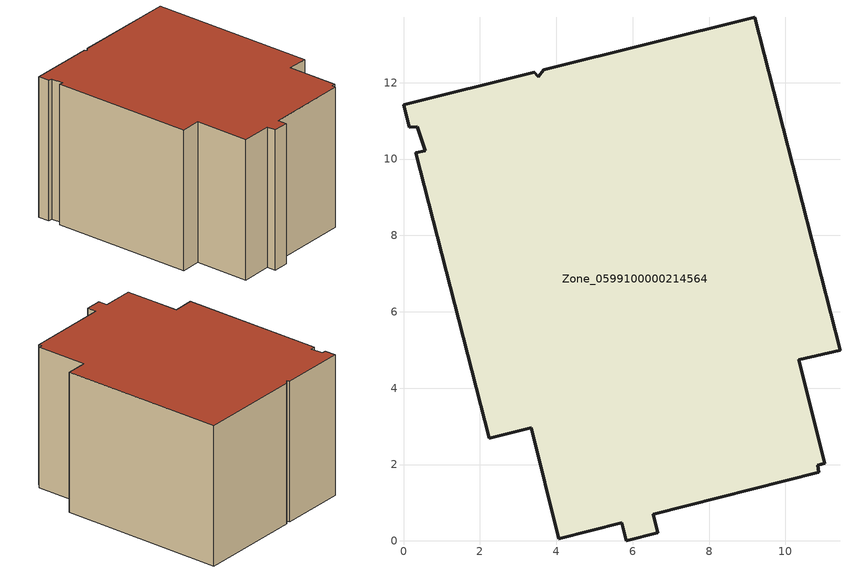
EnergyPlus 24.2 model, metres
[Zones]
Zone_0599100000214564
 floor ground (C_G): 10.35,4.74 11.03,2.03 10.84,1.99 10.87,1.8 6.54,0.7 6.66,0.21 5.83,0 5.71,0.48 4.07,0.06 3.34,2.97 2.25,2.69 0.32,10.17 0.56,10.22 0.36,10.84 0.15,10.83 0,11.42 3.42,12.27 3.52,12.16 3.67,12.34 9.2,13.72 11.43,5 z0
 wall outside (C_F): 3.34,2.97 4.07,0.06 5.71,0.48 5.83,0 6.66,0.21 6.54,0.7 10.87,1.8 10.84,1.99 11.03,2.03 10.35,4.74 11.43,5 9.2,13.72 3.67,12.34 3.52,12.16 3.42,12.27 0,11.42 0.15,10.83 0.36,10.84 0.56,10.22 0.32,10.17 2.25,2.69 3.34,2.97 z0:7.76
 roof outside (C_R): 6.66,0.21 6.54,0.7 10.87,1.8 10.84,1.99 11.03,2.03 10.35,4.74 11.43,5 9.2,13.72 3.67,12.34 3.52,12.16 3.42,12.27 0,11.42 0.15,10.83 0.36,10.84 0.56,10.22 0.32,10.17 2.25,2.69 3.34,2.97 4.07,0.06 5.71,0.48 5.83,0 z7.76
[BUILDING]
Pand.0599100000214564: North Axis=0; Terrain=City; Loads Convergence Tolerance Value=0.04; Temperature Convergence Tolerance Value=0.4; Solar Distribution=FullExterior; Maximum Number of Warmup Days=25; Minimum Number of Warmup Days=1
[Site:Location]
Rotterdam.The.Hague.AP_ZH_NLD Design_Conditions: Latitude=51.96; Longitude=4.45; Time Zone=1; Elevation=-4.5
[SITE:GROUNDTEMPERATURE:BUILDINGSURFACE]
18, 18, 18, 18, 18, 18, 18, 18, 18, 18, 18, 18
[MATERIAL] Thermal Absorptance=0.9; Solar Absorptance=0.7; Visible Absorptance=0.7
Name | Roughness | Thickness | Conductivity | Density | Specific Heat
G.D.1965 | MediumSmooth | 0.15 | 1 | 540 | 1210
F.D.1965 | Rough | 0.3 | 0.857143 | 1920 | 840
R.D.1965 | MediumRough | 0.2 | 0.08 | 1500 | 1000
[CONSTRUCTION]
C_G: G.D.1965
C_F: F.D.1965
C_R: R.D.1965
[ZONE]
Zone_0599100000214564: Type=1; Multiplier=1; Ceiling Height=Autocalculate; Volume=Autocalculate; Floor Area=autocalculate; Part of Total Floor Area=Yes
[ZONEINFILTRATION:DESIGNFLOWRATE]
Infil_Zone_0599100000214564: Zone or ZoneList or Space or SpaceList=Zone_0599100000214564; Schedule=AlwaysOn; Design Flow Rate Calculation Method=Flow/Area; Flow Rate per Floor Area=0.0042; Constant Term Coefficient=1; Temperature Term Coefficient=0; Velocity Term Coefficient=0; Velocity Squared Term Coefficient=0
[HVACTEMPLATE:ZONE:IDEALLOADSAIRSYSTEM]
Zone_0599100000214564: Maximum Heating Supply Air Temperature=50; Minimum Cooling Supply Air Temperature=13; Maximum Heating Supply Air Humidity Ratio=0.0156; Minimum Cooling Supply Air Humidity Ratio=0.0077; Heating Limit=NoLimit; Cooling Limit=NoLimit; Dehumidification Control Type=ConstantSensibleHeatRatio; Cooling Sensible Heat Ratio=0.7; Dehumidification Setpoint=60; Humidification Control Type=None; Humidification Setpoint=30; Outdoor Air Method=None; Outdoor Air Flow Rate per Person=0.00944; Outdoor Air Flow Rate per Zone Floor Area=0; Outdoor Air Flow Rate per Zone=0; Demand Controlled Ventilation Type=None; Outdoor Air Economizer Type=NoEconomizer; Heat Recovery Type=None; Sensible Heat Recovery Effectiveness=0.7; Latent Heat Recovery Effectiveness=0.65
[ZONECONTROL:THERMOSTAT]
ThermostatControl_Zone_0599100000214564: Zone or ZoneList=Zone_0599100000214564; Control Type Schedule=DualSetpointControlType; Control 1=Thermostat_Zone_0599100000214564; Temperature Difference Between Cutout And Setpoint=0
[THERMOSTATSETPOINT:DUALSETPOINT]
Thermostat_Zone_0599100000214564: Heating Setpoint Temperature Schedule=HeatingSetpoint_Zone_0599100000214564; Cooling Setpoint Temperature Schedule=CoolingSetpoint_Zone_0599100000214564
[SCHEDULE:COMPACT]
HeatingSetpoint_Zone_0599100000214564: Through: 12/31, For: AllDays, Until: 24:00, 21
CoolingSetpoint_Zone_0599100000214564: Through: 12/31, For: AllDays, Until: 24:00, 24
DualSetpointControlType: Through: 12/31, For: AllDays, Until: 24:00, 4
AlwaysOn: Through: 12/31, For: AllDays, Until: 24:00, 1
